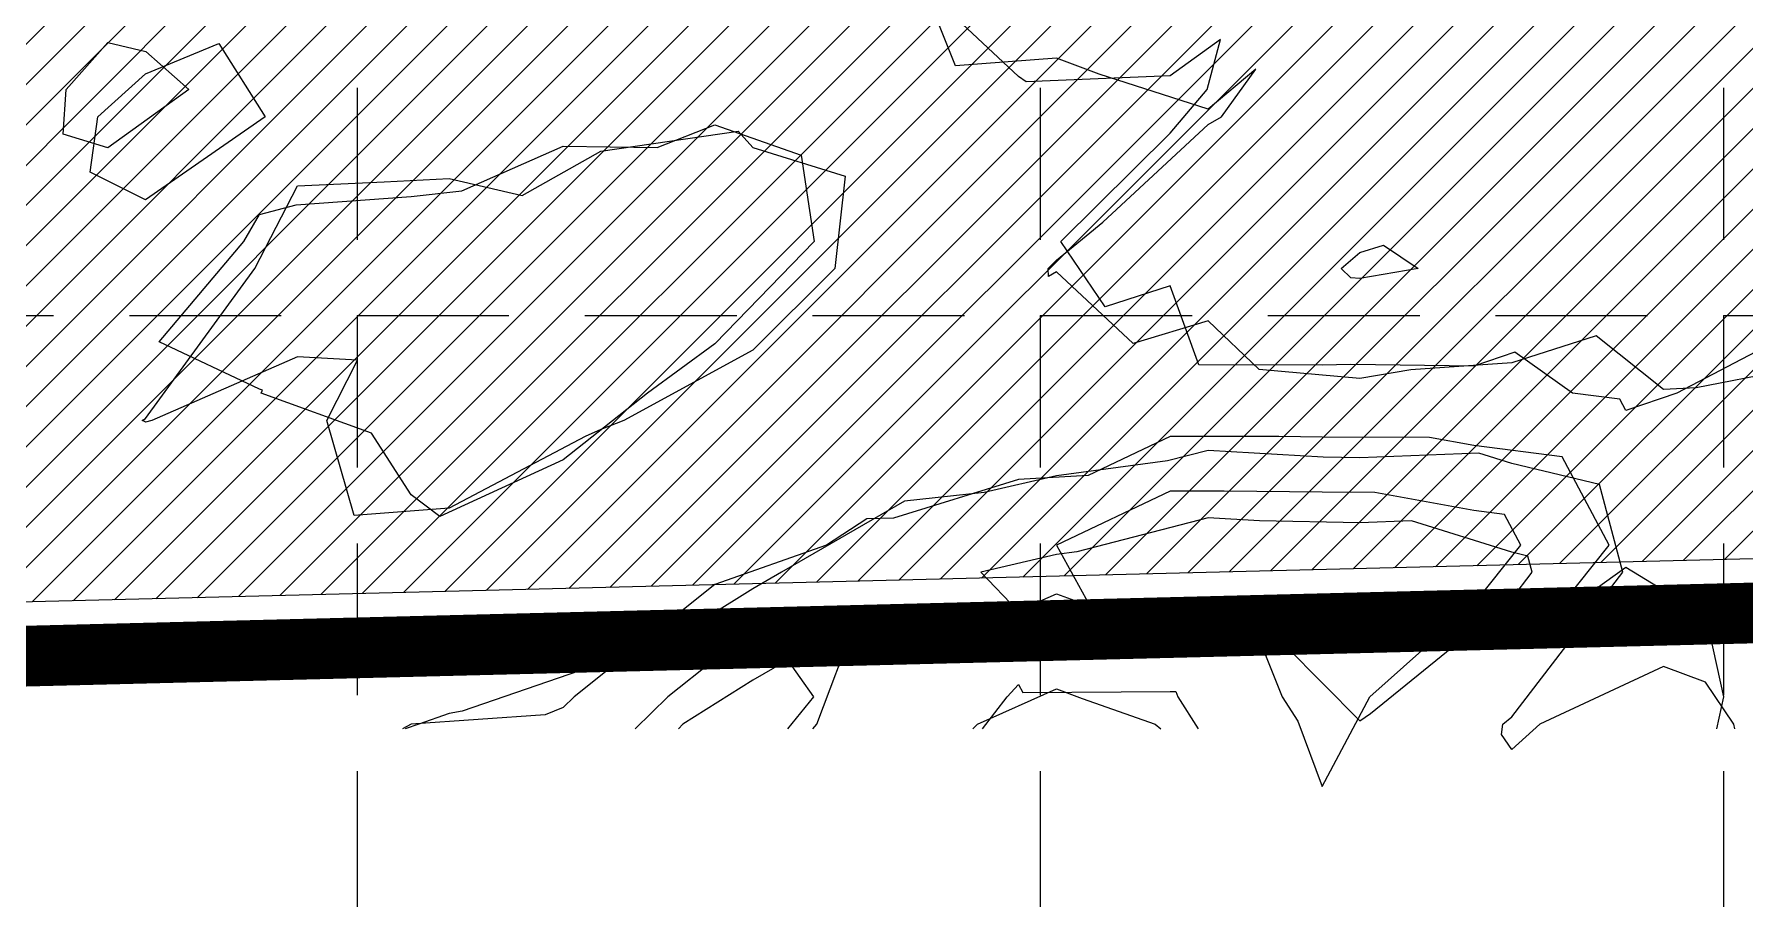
# Model space of a CAD drawing. Header units: inches. Extents: x 2468858 to 2474627, y 7110391 to 7114000.
# Drawn here: x 2470620.3 to 2470845.7, y 7111218.4 to 7111332.3 of the extents above; entities that cross this region are included whole.
import ezdxf

# ---------------------------------------------------------------- set-up
doc = ezdxf.new("R2010")
doc.units = ezdxf.units.IN
doc.header["$MEASUREMENT"] = 0
doc.linetypes.add('HIDDEN', pattern=[0.375, 0.25, -0.125])
for name, color, linetype in [('contours', 35, 'Continuous'), ('GRID', 254, 'HIDDEN'), ('LIMITS OF DISTUBANCE', 1, 'HIDDEN'), ('SODDED LOT', 2, 'Continuous')]:
    doc.layers.add(name, color=color, linetype=linetype)

msp = doc.modelspace()

# ---------------------------------------------------------------- hatches: boundary and pattern name
at = {"layer": 'SODDED LOT'}
h = msp.add_hatch(dxfattribs=at)
h.set_pattern_fill('ANSI31', color=256, scale=30, style=0)
h.set_pattern_definition([(45, (0, 0), (-2.6516504294, 2.6516504294), [])])
h.paths.add_polyline_path([(2473645.39, 7113690.66), (2473644.98, 7113704.58), (2473380.05, 7113706.22), (2473375.55, 7113692.3), (2473381.69, 7113694.76), (2473634.33, 7113693.94)])
h.paths.add_polyline_path([(2473661.81, 7113026.94), (2473687.47, 7113025.61), (2473728.46, 7113019.28), (2473771.12, 7113012.61), (2473800.78, 7113000.62), (2473816.11, 7112991.96), (2473817.62, 7112992.3), (2473826.58, 7112958.99), (2473778.33, 7112869.43), (2473754.23, 7112818.27), (2473704.86, 7112707.31), (2473675.95, 7112628.52), (2473649.37, 7112551.6), (2473609.35, 7112401.13), (2473621.99, 7112397.24), (2473660.24, 7112541.42), (2473686.99, 7112623.57), (2473721.05, 7112713.98), (2473756.54, 7112795.8), (2473776.21, 7112842.14), (2473803.69, 7112892.8), (2473821.26, 7112931.75), (2473838.19, 7112953.92), (2473843.82, 7112970.36), (2473841.57, 7112984.99), (2473834.36, 7112995.8), (2473821.75, 7113003.46), (2473803.51, 7113011.56), (2473780.76, 7113020.12), (2473754.18, 7113027.78), (2473717.91, 7113032.73), (2473683.75, 7113037.76), (2473675.22, 7113037.54), (2473668.46, 7113034.66), (2473663.02, 7113029.01)])
h.paths.add_polyline_path([(2473971.46, 7113199.84), (2473953.3, 7113211.94), (2473941.19, 7113192.09), (2473861.1, 7113065.57), (2473810.53, 7113087.5), (2473761.17, 7113101.51), (2473720.96, 7113106.99), (2473697.2, 7113110.44), (2473674.12, 7113113.74), (2473679.51, 7113105.34), (2473686.71, 7113099.95), (2473703.5, 7113097.55), (2473742.47, 7113092.16), (2473787.44, 7113083.17), (2473826.42, 7113069.98), (2473851, 7113058.59), (2473862.39, 7113053.19), (2473874.39, 7113053.49), (2473885.78, 7113058.29), (2473895.97, 7113069.68), (2473937.95, 7113137.71), (2473969.87, 7113198.61)])
h.paths.add_polyline_path([(2474189.42, 7113705.55), (2474212.71, 7113695.29), (2474173.05, 7113585.51), (2474125.46, 7113471.59), (2474078.44, 7113374.03), (2473995.24, 7113231.38), (2473980.72, 7113211.84), (2473961.73, 7113224.12), (2474019.25, 7113316.23), (2474060.01, 7113393.26), (2474123.11, 7113525), (2474155.5, 7113608.17)])
h.paths.add_polyline_path([(2472149.87, 7113580.61), (2472139.15, 7113587.25), (2472148.34, 7113599.5), (2472129.96, 7113617.37), (2472301.04, 7113620.95), (2472421.05, 7113670.47), (2472435.86, 7113657.7), (2472418.5, 7113656.68), (2472386.32, 7113644.43), (2472349.55, 7113630.65), (2472301.04, 7113613.8), (2472253.54, 7113608.18), (2472206.05, 7113607.67), (2472182.05, 7113606.65), (2472168.77, 7113602.57), (2472156, 7113590.31)])
h.paths.add_polyline_path([(2472770.94, 7113693.31), (2472783.83, 7113696.4), (2473029.19, 7113695.37), (2473046.2, 7113689.7), (2473045.68, 7113705.68), (2472771.46, 7113707.22)])
h.paths.add_polyline_path([(2472613.26, 7113048.11), (2472742.65, 7113047.89), (2472742.87, 7112984.1), (2472740.21, 7112975.02), (2472732.24, 7112966.82), (2472722.71, 7112964.61), (2472628.32, 7112964.83), (2472620.35, 7112967.71), (2472615.69, 7112974.13), (2472614.14, 7112982.33), (2472613.26, 7112995.17)])
h.paths.add_polyline_path([(2471336.5, 7111475.41), (2471335.53, 7111275.42), (2470491.66, 7111254.32), (2470479.59, 7111328.94), (2470466.02, 7111461.6), (2470553.43, 7111470.9), (2470638.4, 7111473.12)])
h.paths.add_polyline_path([(2473446.67, 7112356.48), (2473471.9, 7112308.47), (2473532.94, 7112257.21), (2473501.2, 7112186.43), (2473329.47, 7112103.43), (2473116.22, 7112035.9), (2473103.2, 7112106.69), (2473072.63, 7112126.65), (2472815.11, 7111934.94), (2472802.33, 7111780.66), (2472622.31, 7111675.22), (2472617.64, 7111803.67), (2472501.02, 7111721.1), (2472320.82, 7111594.38), (2472182.92, 7111519.02), (2472068.92, 7111484.1), (2471932.85, 7111463.88), (2471923.66, 7111337.05), (2471693.82, 7111327.86), (2471696.08, 7111477.57), (2471836.92, 7111477.57), (2471858.78, 7111468.52), (2471876.58, 7111467.89), (2471898.13, 7111477.88), (2471906.24, 7111490.37), (2471909.37, 7111504.1), (2471908.12, 7111517.84), (2471903.75, 7111528.77), (2471899.69, 7111538.75), (2471899.78, 7111997.71), (2471902.82, 7112006.8), (2471908.61, 7112013.14), (2471915.23, 7112016.45), (2471926.26, 7112016.45), (2472502.65, 7112016.18), (2472510.04, 7112014.97), (2472516.23, 7112010.27), (2472519.86, 7112006.24), (2472597.23, 7111900.26), (2472601.63, 7111894), (2472601.97, 7111890.79), (2472601.97, 7111885.88), (2472602.14, 7111880.64), (2472603.49, 7111873.53), (2472605.53, 7111864.06), (2472610.94, 7111855.26), (2472618.72, 7111847.65), (2472625.66, 7111842.74), (2472634.12, 7111839.53), (2472648.17, 7111837.16), (2472661.03, 7111839.36), (2472670.85, 7111843.93), (2472681.25, 7111852.18), (2472689.32, 7111863.68), (2472693.24, 7111876.13), (2472698.54, 7111882.82), (2472979.47, 7112088.66), (2473047.7, 7112135.28), (2473102.11, 7112161.18), (2473168.62, 7112185.36), (2473235.48, 7112199.35), (2473286.97, 7112219.37), (2473338.95, 7112250.36), (2473378.05, 7112286.58), (2473406.65, 7112322.33), (2473434.97, 7112369.64)])
h.paths.add_polyline_path([(2469394.72, 7112321.68), (2469408.62, 7112317.35), (2469404.61, 7112306.55), (2469398.28, 7112300.53), (2469390.56, 7112297.13), (2469383.91, 7112297.75), (2469371.4, 7112301.14), (2469261.63, 7112337.75), (2469252.63, 7112344.02), (2469246.91, 7112352.88), (2469243.9, 7112361.06), (2469244.31, 7112369.38), (2469247.04, 7112379.88), (2469254.13, 7112392.28), (2469258.63, 7112404.82), (2469259.86, 7112413.96), (2469268.32, 7112441.06), (2469285.1, 7112497.6), (2469297.51, 7112549.94), (2469306.04, 7112604.22), (2469344.05, 7112603.83), (2469331.64, 7112539.47), (2469306.04, 7112437.89), (2469285.48, 7112378.57), (2469297.12, 7112353.37)])
h.paths.add_polyline_path([(2469215.25, 7111699.11), (2469133.16, 7111698.8), (2469133.12, 7111837.42), (2469136.78, 7111854.07), (2469131.5, 7111869.1), (2469132.54, 7111935.15), (2469148.79, 7112051.43), (2469175.43, 7112146.92), (2469214.08, 7112259.79), (2469218.22, 7112266.73), (2469223.73, 7112271.92), (2469228.76, 7112275.22), (2469234.9, 7112277.11), (2469242.61, 7112277.42), (2469249.21, 7112276.01), (2469256.45, 7112274.12), (2469362.5, 7112239.2), (2469368.95, 7112235.11), (2469372.09, 7112231.49), (2469374.61, 7112225.05), (2469375.55, 7112217.02), (2469372.57, 7112206.8), (2469260.7, 7112244.71), (2469237.57, 7112231.81), (2469223.88, 7112159.46), (2469213.8, 7112077.45), (2469211.79, 7111997.38), (2469212.59, 7111919.31)])
edge = h.paths.add_edge_path()
edge.add_line((2469946.69, 7111538.54), (2469944.94, 7111523.5))
edge.add_line((2469944.94, 7111523.5), (2469929.5, 7111368.54))
edge.add_line((2469929.5, 7111368.54), (2469627.82, 7111363.41))
edge.add_line((2469627.82, 7111363.41), (2469640.14, 7111528.56))
edge.add_line((2469640.14, 7111528.56), (2469611.1, 7111528.96))
edge.add_line((2469611.1, 7111528.96), (2469563.64, 7111542.06))
edge.add_line((2469563.64, 7111542.06), (2469395.72, 7111608.85))
edge.add_line((2469395.72, 7111608.85), (2469312.31, 7111524.84))
edge.add_line((2469312.31, 7111524.84), (2469259.94, 7111580.22))
edge.add_line((2469259.94, 7111580.22), (2469329.02, 7111646.45))
edge.add_line((2469329.02, 7111646.45), (2469327.64, 7111656.69))
edge.add_line((2469327.64, 7111656.69), (2469327.34, 7111668.01))
edge.add_line((2469327.34, 7111668.01), (2469328.7, 7111676.32))
edge.add_line((2469328.7, 7111676.32), (2469331.57, 7111684.93))
edge.add_line((2469331.57, 7111684.93), (2469335.65, 7111692.02))
edge.add_line((2469335.65, 7111692.02), (2469336.86, 7111699.72))
edge.add_line((2469336.86, 7111699.72), (2469350.6, 7111699.88))
edge.add_line((2469350.6, 7111699.88), (2469349.09, 7111695.19))
edge.add_line((2469349.09, 7111695.19), (2469344.26, 7111688.25))
edge.add_line((2469344.26, 7111688.25), (2469339.88, 7111679.79))
edge.add_arc((2469382.62, 7111662.98), 45.93, 158.5343, 290.6104)
edge.add_arc((2469402.89, 7111601.9), 18.55, 61.3608, 102.7575, ccw=False)
edge.add_line((2469411.78, 7111618.18), (2469554, 7111560.87))
edge.add_line((2469554, 7111560.87), (2469580.43, 7111552.5))
edge.add_line((2469580.43, 7111552.5), (2469597.93, 7111547.75))
edge.add_line((2469597.93, 7111547.75), (2469618.84, 7111543.76))
edge.add_line((2469618.84, 7111543.76), (2469652.78, 7111539.88))
edge.add_line((2469652.78, 7111539.88), (2469703, 7111539.88))
edge.add_line((2469703, 7111539.88), (2469903.74, 7111540.59))
edge.add_line((2469903.74, 7111540.59), (2469929.65, 7111539.77))
edge.add_line((2469929.65, 7111539.77), (2469946.69, 7111538.54))

# ---------------------------------------------------------------- linework, layer by layer
at = {"layer": 'contours', "color": 35}
for p, q in [((2470741.69, 7111328.13, 578), (2470736.41, 7111341.42, 578)), ((2470750, 7111326.71, 578), (2470740.57, 7111335.57, 578)), ((2470750, 7111326.71, 578), (2470740.57, 7111335.57, 578)), ((2470624.54, 7111325, 578), (2470630, 7111331.19, 578)), ((2470624.54, 7111325, 578), (2470630, 7111331.19, 578)), ((2470630, 7111331.19, 578), (2470635.04, 7111330.04, 578)), ((2470630, 7111331.19, 578), (2470635.04, 7111330.04, 578)), ((2470634.99, 7111327.07, 578), (2470644.64, 7111331.07, 578)), ((2470635.04, 7111330.04, 578), (2470640.69, 7111325, 578)), ((2470635.04, 7111330.04, 578), (2470640.69, 7111325, 578)), ((2470644.64, 7111331.07, 578), (2470650.75, 7111321.42, 578)), ((2470776.6, 7111331.6, 578), (2470770, 7111326.81, 578)), ((2470776.6, 7111331.6, 578), (2470770, 7111326.81, 578)), ((2470774.87, 7111325, 578), (2470776.6, 7111331.6, 578)), ((2470774.87, 7111325, 578), (2470776.6, 7111331.6, 578)), ((2470754.99, 7111329.14, 578), (2470741.69, 7111328.13, 578)), ((2470760.61, 7111327.05, 578), (2470754.99, 7111329.14, 578)), ((2470781.25, 7111327.68, 578), (2470774.99, 7111322.42, 578)), ((2470776.75, 7111321.42, 578), (2470781.25, 7111327.68, 578)), ((2470624.13, 7111319.13, 578), (2470624.54, 7111325, 578)), ((2470624.13, 7111319.13, 578), (2470624.54, 7111325, 578)), ((2470628.68, 7111321.42, 578), (2470634.99, 7111327.07, 578)), ((2470640.69, 7111325, 578), (2470630, 7111317.35, 578)), ((2470640.69, 7111325, 578), (2470630, 7111317.35, 578)), ((2470751.03, 7111326.03, 578), (2470750, 7111326.71, 578)), ((2470751.03, 7111326.03, 578), (2470750, 7111326.71, 578)), ((2470770, 7111326.81, 578), (2470751.03, 7111326.03, 578)), ((2470770, 7111326.81, 578), (2470751.03, 7111326.03, 578)), ((2470774.99, 7111322.42, 578), (2470760.61, 7111327.05, 578)), ((2470770, 7111319.26, 578), (2470774.87, 7111325, 578)), ((2470770, 7111319.26, 578), (2470774.87, 7111325, 578)), ((2470627.68, 7111314.12, 578), (2470628.68, 7111321.42, 578)), ((2470650.75, 7111321.42, 578), (2470634.99, 7111310.47, 578)), ((2470761.13, 7111307.56, 578), (2470774.99, 7111320.43, 578)), ((2470774.99, 7111320.43, 578), (2470776.75, 7111321.42, 578)), ((2470630, 7111317.35, 578), (2470624.13, 7111319.13, 578)), ((2470630, 7111317.35, 578), (2470624.13, 7111319.13, 578)), ((2470694.99, 7111316.88, 578), (2470713.07, 7111319.51, 578)), ((2470702.39, 7111317.39, 578), (2470710, 7111320.36, 578)), ((2470702.39, 7111317.39, 578), (2470710, 7111320.36, 578)), ((2470710, 7111320.36, 578), (2470721.35, 7111316.35, 578)), ((2470710, 7111320.36, 578), (2470721.35, 7111316.35, 578)), ((2470713.07, 7111319.51, 578), (2470714.99, 7111317.4, 578)), ((2470755.58, 7111305, 578), (2470770, 7111319.26, 578)), ((2470755.58, 7111305, 578), (2470770, 7111319.26, 578)), ((2470676.67, 7111311.67, 578), (2470690, 7111317.54, 578)), ((2470676.67, 7111311.67, 578), (2470690, 7111317.54, 578)), ((2470684.62, 7111311.05, 578), (2470694.99, 7111316.88, 578)), ((2470690, 7111317.54, 578), (2470702.39, 7111317.39, 578)), ((2470690, 7111317.54, 578), (2470702.39, 7111317.39, 578)), ((2470714.99, 7111317.4, 578), (2470727.16, 7111313.59, 578)), ((2470721.35, 7111316.35, 578), (2470723.07, 7111305, 578)), ((2470721.35, 7111316.35, 578), (2470723.07, 7111305, 578)), ((2470634.99, 7111310.47, 578), (2470627.68, 7111314.12, 578)), ((2470649.39, 7111301.42, 578), (2470654.99, 7111312.31, 578)), ((2470654.99, 7111312.31, 578), (2470666.41, 7111312.85, 578)), ((2470666.41, 7111312.85, 578), (2470674.99, 7111313.29, 578)), ((2470670, 7111310.92, 578), (2470676.67, 7111311.67, 578)), ((2470670, 7111310.92, 578), (2470676.67, 7111311.67, 578)), ((2470674.99, 7111313.29, 578), (2470684.62, 7111311.05, 578)), ((2470727.16, 7111313.59, 578), (2470725.79, 7111301.42, 578)), ((2470650, 7111308.54, 578), (2470654.81, 7111309.81, 578)), ((2470650, 7111308.54, 578), (2470654.81, 7111309.81, 578)), ((2470654.81, 7111309.81, 578), (2470670, 7111310.92, 578)), ((2470654.81, 7111309.81, 578), (2470670, 7111310.92, 578)), ((2470647.92, 7111305, 578), (2470650, 7111308.54, 578)), ((2470647.92, 7111305, 578), (2470650, 7111308.54, 578)), ((2470754.99, 7111302.55, 578), (2470761.13, 7111307.56, 578)), ((2470636.76, 7111291.76, 578), (2470647.92, 7111305, 578)), ((2470636.76, 7111291.76, 578), (2470647.92, 7111305, 578)), ((2470723.07, 7111305, 578), (2470710, 7111291.52, 578)), ((2470723.07, 7111305, 578), (2470710, 7111291.52, 578)), ((2470761.4, 7111296.4, 578), (2470755.58, 7111305, 578)), ((2470761.4, 7111296.4, 578), (2470755.58, 7111305, 578)), ((2470753.93, 7111301.42, 578), (2470754.99, 7111302.55, 578)), ((2470792.51, 7111301.42, 579), (2470794.99, 7111303.55, 579)), ((2470794.99, 7111303.55, 579), (2470798.1, 7111304.53, 579)), ((2470798.1, 7111304.53, 579), (2470802.64, 7111301.42, 579)), ((2470634.99, 7111281.66, 578), (2470649.39, 7111301.42, 578)), ((2470725.79, 7111301.42, 578), (2470714.99, 7111290.66, 578)), ((2470753.94, 7111300.37, 578), (2470753.93, 7111301.42, 578)), ((2470754.99, 7111300.98, 578), (2470753.94, 7111300.37, 578)), ((2470765.13, 7111291.56, 578), (2470754.99, 7111300.98, 578)), ((2470793.78, 7111300.21, 579), (2470792.51, 7111301.42, 579)), ((2470794.99, 7111300.1, 579), (2470793.78, 7111300.21, 579)), ((2470802.64, 7111301.42, 579), (2470794.99, 7111300.1, 579)), ((2470770, 7111299.16, 578), (2470761.4, 7111296.4, 578)), ((2470770, 7111299.16, 578), (2470761.4, 7111296.4, 578)), ((2470773.74, 7111288.74, 578), (2470770, 7111299.16, 578)), ((2470773.74, 7111288.74, 578), (2470770, 7111299.16, 578)), ((2470774.99, 7111294.55, 578), (2470765.13, 7111291.56, 578)), ((2470781.69, 7111288.12, 578), (2470774.99, 7111294.55, 578)), ((2470650, 7111285.54, 578), (2470636.76, 7111291.76, 578)), ((2470650, 7111285.54, 578), (2470636.76, 7111291.76, 578)), ((2470710, 7111291.52, 578), (2470701.12, 7111285, 578)), ((2470710, 7111291.52, 578), (2470701.12, 7111285, 578)), ((2470826.12, 7111292.56, 578), (2470814.99, 7111289.01, 578)), ((2470834.99, 7111285.52, 578), (2470826.12, 7111292.56, 578)), ((2470850, 7111291.97, 578), (2470836.73, 7111285, 578)), ((2470850, 7111291.97, 578), (2470836.73, 7111285, 578)), ((2470654.99, 7111289.8, 578), (2470635.8, 7111281.42, 578)), ((2470662.92, 7111289.35, 578), (2470654.99, 7111289.8, 578)), ((2470658.86, 7111281.42, 578), (2470662.92, 7111289.35, 578)), ((2470714.99, 7111290.66, 578), (2470698, 7111281.42, 578)), ((2470814.99, 7111289.01, 578), (2470801.68, 7111288.11, 578)), ((2470815.4, 7111290.4, 578), (2470810, 7111288.58, 578)), ((2470815.4, 7111290.4, 578), (2470810, 7111288.58, 578)), ((2470823, 7111285, 578), (2470815.4, 7111290.4, 578)), ((2470823, 7111285, 578), (2470815.4, 7111290.4, 578)), ((2470790, 7111288.7, 578), (2470773.74, 7111288.74, 578)), ((2470790, 7111288.7, 578), (2470773.74, 7111288.74, 578)), ((2470794.99, 7111286.96, 578), (2470781.69, 7111288.12, 578)), ((2470793.78, 7111288.78, 578), (2470790, 7111288.7, 578)), ((2470793.78, 7111288.78, 578), (2470790, 7111288.7, 578)), ((2470810, 7111288.58, 578), (2470793.78, 7111288.78, 578)), ((2470810, 7111288.58, 578), (2470793.78, 7111288.78, 578)), ((2470801.68, 7111288.11, 578), (2470794.99, 7111286.96, 578)), ((2470854.99, 7111288.8, 578), (2470839.29, 7111285.72, 578)), ((2470650.41, 7111285.41, 578), (2470650, 7111285.54, 578)), ((2470650.41, 7111285.41, 578), (2470650, 7111285.54, 578)), ((2470650.21, 7111285, 578), (2470650.41, 7111285.41, 578)), ((2470650.21, 7111285, 578), (2470650.41, 7111285.41, 578)), ((2470664.75, 7111279.75, 578), (2470650.21, 7111285, 578)), ((2470664.75, 7111279.75, 578), (2470650.21, 7111285, 578)), ((2470701.12, 7111285, 578), (2470690, 7111276.22, 578)), ((2470701.12, 7111285, 578), (2470690, 7111276.22, 578)), ((2470829.22, 7111284.22, 578), (2470823, 7111285, 578)), ((2470829.22, 7111284.22, 578), (2470823, 7111285, 578)), ((2470836.73, 7111285, 578), (2470830, 7111282.75, 578)), ((2470836.73, 7111285, 578), (2470830, 7111282.75, 578)), ((2470839.29, 7111285.72, 578), (2470834.99, 7111285.52, 578)), ((2470830, 7111282.75, 578), (2470829.22, 7111284.22, 578)), ((2470830, 7111282.75, 578), (2470829.22, 7111284.22, 578)), ((2470634.53, 7111281.42, 578), (2470634.99, 7111281.66, 578)), ((2470634.86, 7111281.29, 578), (2470634.53, 7111281.42, 578)), ((2470634.99, 7111281.2, 578), (2470634.86, 7111281.29, 578)), ((2470635.8, 7111281.42, 578), (2470634.99, 7111281.2, 578)), ((2470662.47, 7111268.9, 578), (2470658.86, 7111281.42, 578)), ((2470694.99, 7111280.23, 578), (2470692.89, 7111279.32, 578)), ((2470698, 7111281.42, 578), (2470694.99, 7111280.23, 578)), ((2470670, 7111271.6, 578), (2470664.75, 7111279.75, 578)), ((2470670, 7111271.6, 578), (2470664.75, 7111279.75, 578)), ((2470692.89, 7111279.32, 578), (2470674.99, 7111269.85, 578)), ((2470770, 7111279.31, 577), (2470759.17, 7111274.17, 577)), ((2470770, 7111279.31, 577), (2470759.17, 7111274.17, 577)), ((2470784.29, 7111279.29, 577), (2470770, 7111279.31, 577)), ((2470784.29, 7111279.29, 577), (2470770, 7111279.31, 577)), ((2470790, 7111279.24, 577), (2470784.29, 7111279.29, 577)), ((2470790, 7111279.24, 577), (2470784.29, 7111279.29, 577)), ((2470804.17, 7111279.17, 577), (2470790, 7111279.24, 577)), ((2470804.17, 7111279.17, 577), (2470790, 7111279.24, 577)), ((2470810, 7111278.1, 577), (2470804.17, 7111279.17, 577)), ((2470810, 7111278.1, 577), (2470804.17, 7111279.17, 577)), ((2470821.63, 7111276.63, 577), (2470810, 7111278.1, 577)), ((2470821.63, 7111276.63, 577), (2470810, 7111278.1, 577)), ((2470690, 7111276.22, 578), (2470673.75, 7111268.75, 578)), ((2470690, 7111276.22, 578), (2470673.75, 7111268.75, 578)), ((2470769.65, 7111276.09, 577), (2470754.99, 7111274.14, 577)), ((2470774.99, 7111277.46, 577), (2470769.65, 7111276.09, 577)), ((2470790.13, 7111276.57, 577), (2470774.99, 7111277.46, 577)), ((2470794.99, 7111276.48, 577), (2470790.13, 7111276.57, 577)), ((2470810.65, 7111277.09, 577), (2470794.99, 7111276.48, 577)), ((2470814.99, 7111275.73, 577), (2470810.65, 7111277.09, 577)), ((2470826.55, 7111272.98, 577), (2470814.99, 7111275.73, 577)), ((2470827.83, 7111265, 577), (2470821.63, 7111276.63, 577)), ((2470827.83, 7111265, 577), (2470821.63, 7111276.63, 577)), ((2470750, 7111273.62, 577), (2470733.53, 7111268.53, 577)), ((2470750, 7111273.62, 577), (2470733.53, 7111268.53, 577)), ((2470754.99, 7111274.14, 577), (2470745.48, 7111271.91, 577)), ((2470759.17, 7111274.17, 577), (2470750, 7111273.62, 577)), ((2470759.17, 7111274.17, 577), (2470750, 7111273.62, 577)), ((2470673.75, 7111268.75, 578), (2470670, 7111271.6, 578)), ((2470673.75, 7111268.75, 578), (2470670, 7111271.6, 578)), ((2470734.99, 7111270.78, 577), (2470718.78, 7111261.42, 577)), ((2470745.48, 7111271.91, 577), (2470734.99, 7111270.78, 577)), ((2470770, 7111272.12, 576), (2470754.99, 7111265, 576)), ((2470770, 7111272.12, 576), (2470754.99, 7111265, 576)), ((2470777.11, 7111272.11, 576), (2470770, 7111272.12, 576)), ((2470777.11, 7111272.11, 576), (2470770, 7111272.12, 576)), ((2470790, 7111271.99, 576), (2470777.11, 7111272.11, 576)), ((2470790, 7111271.99, 576), (2470777.11, 7111272.11, 576)), ((2470796.95, 7111271.95, 576), (2470790, 7111271.99, 576)), ((2470796.95, 7111271.95, 576), (2470790, 7111271.99, 576)), ((2470810, 7111269.55, 576), (2470796.95, 7111271.95, 576)), ((2470810, 7111269.55, 576), (2470796.95, 7111271.95, 576)), ((2470829.64, 7111261.42, 577), (2470826.55, 7111272.98, 577)), ((2470674.99, 7111269.85, 578), (2470662.47, 7111268.9, 578)), ((2470733.53, 7111268.53, 577), (2470730, 7111268.48, 577)), ((2470733.53, 7111268.53, 577), (2470730, 7111268.48, 577)), ((2470774.99, 7111268.58, 576), (2470757.68, 7111264.12, 576)), ((2470781.75, 7111268.18, 576), (2470774.99, 7111268.58, 576)), ((2470814.04, 7111269.04, 576), (2470810, 7111269.55, 576)), ((2470814.04, 7111269.04, 576), (2470810, 7111269.55, 576)), ((2470816.2, 7111265, 576), (2470814.04, 7111269.04, 576)), ((2470816.2, 7111265, 576), (2470814.04, 7111269.04, 576)), ((2470730, 7111268.48, 577), (2470724.71, 7111265, 577)), ((2470730, 7111268.48, 577), (2470724.71, 7111265, 577)), ((2470794.99, 7111267.93, 576), (2470781.75, 7111268.18, 576)), ((2470801.77, 7111268.2, 576), (2470794.99, 7111267.93, 576)), ((2470814.99, 7111264.06, 576), (2470801.77, 7111268.2, 576)), ((2470724.71, 7111265, 577), (2470710, 7111259.79, 577)), ((2470724.71, 7111265, 577), (2470710, 7111259.79, 577)), ((2470754.99, 7111265, 576), (2470760.33, 7111255.33, 576)), ((2470754.99, 7111265, 576), (2470760.33, 7111255.33, 576)), ((2470757.68, 7111264.12, 576), (2470754.99, 7111263.76, 576)), ((2470810, 7111257.2, 576), (2470816.2, 7111265, 576)), ((2470810, 7111257.2, 576), (2470816.2, 7111265, 576)), ((2470817.12, 7111263.55, 576), (2470814.99, 7111264.06, 576)), ((2470819.4, 7111254.4, 577), (2470827.83, 7111265, 577)), ((2470819.4, 7111254.4, 577), (2470827.83, 7111265, 577)), ((2470754.99, 7111263.76, 576), (2470745.04, 7111261.42, 576)), ((2470817.68, 7111261.42, 576), (2470817.12, 7111263.55, 576)), ((2470830, 7111262.06, 577), (2470819.4, 7111254.4, 577)), ((2470830, 7111262.06, 577), (2470819.4, 7111254.4, 577)), ((2470840.59, 7111255.59, 577), (2470830, 7111262.06, 577)), ((2470840.59, 7111255.59, 577), (2470830, 7111262.06, 577)), ((2470710, 7111259.79, 577), (2470691.45, 7111245, 577)), ((2470710, 7111259.79, 577), (2470691.45, 7111245, 577)), ((2470718.78, 7111261.42, 577), (2470714.99, 7111259.25, 577)), ((2470745.04, 7111261.42, 576), (2470749.91, 7111256.34, 576)), ((2470814.99, 7111257.92, 576), (2470817.68, 7111261.42, 576)), ((2470814.99, 7111242.38, 577), (2470829.64, 7111261.42, 577)), ((2470714.99, 7111259.25, 577), (2470709.14, 7111255.58, 577)), ((2470749.91, 7111256.34, 576), (2470754.99, 7111258.6, 576)), ((2470754.99, 7111258.6, 576), (2470767.58, 7111254.01, 576)), ((2470796.37, 7111242.81, 576), (2470814.99, 7111257.92, 576)), ((2470709.14, 7111255.58, 577), (2470694.99, 7111249.4, 577)), ((2470728.58, 7111255.01, 576), (2470714.99, 7111247.22, 576)), ((2470723.43, 7111241.42, 576), (2470728.58, 7111255.01, 576)), ((2470760.33, 7111255.33, 576), (2470770, 7111255.4, 576)), ((2470760.33, 7111255.33, 576), (2470770, 7111255.4, 576)), ((2470770, 7111255.4, 576), (2470780.54, 7111255.54, 576)), ((2470770, 7111255.4, 576), (2470780.54, 7111255.54, 576)), ((2470780.54, 7111255.54, 576), (2470784.75, 7111245, 576)), ((2470780.54, 7111255.54, 576), (2470784.75, 7111245, 576)), ((2470796.29, 7111245, 576), (2470810, 7111257.2, 576)), ((2470796.29, 7111245, 576), (2470810, 7111257.2, 576)), ((2470842.95, 7111245, 577), (2470840.59, 7111255.59, 577)), ((2470842.95, 7111245, 577), (2470840.59, 7111255.59, 577)), ((2470767.58, 7111254.01, 576), (2470774.99, 7111251.4, 576)), ((2470717.65, 7111252.65, 576), (2470710, 7111249.94, 576)), ((2470717.65, 7111252.65, 576), (2470710, 7111249.94, 576)), ((2470723.05, 7111245, 576), (2470717.65, 7111252.65, 576)), ((2470723.05, 7111245, 576), (2470717.65, 7111252.65, 576)), ((2470774.99, 7111251.4, 576), (2470785.24, 7111251.68, 576)), ((2470785.24, 7111251.68, 576), (2470794.99, 7111241.85, 576)), ((2470694.99, 7111249.4, 577), (2470676.7, 7111243.13, 577)), ((2470710, 7111249.94, 576), (2470703.8, 7111245, 576)), ((2470710, 7111249.94, 576), (2470703.8, 7111245, 576)), ((2470834.99, 7111248.99, 577), (2470818.68, 7111241.42, 577)), ((2470840.5, 7111246.94, 577), (2470834.99, 7111248.99, 577)), ((2470714.99, 7111247.22, 576), (2470705.76, 7111241.42, 576)), ((2470744.58, 7111241.42, 577), (2470754.99, 7111246.05, 577)), ((2470748.51, 7111245, 577), (2470750, 7111246.62, 577)), ((2470748.51, 7111245, 577), (2470750, 7111246.62, 577)), ((2470750, 7111246.62, 577), (2470750.58, 7111245.58, 577)), ((2470750, 7111246.62, 577), (2470750.58, 7111245.58, 577)), ((2470754.99, 7111246.05, 577), (2470758.38, 7111244.81, 577)), ((2470844.24, 7111241.42, 577), (2470840.5, 7111246.94, 577)), ((2470691.45, 7111245, 577), (2470690, 7111243.59, 577)), ((2470691.45, 7111245, 577), (2470690, 7111243.59, 577)), ((2470703.8, 7111245, 576), (2470699.49, 7111240.79, 576)), ((2470703.8, 7111245, 576), (2470699.49, 7111240.79, 576)), ((2470719.59, 7111240.79, 576), (2470723.05, 7111245, 576)), ((2470719.59, 7111240.79, 576), (2470723.05, 7111245, 576)), ((2470745.26, 7111240.79, 577), (2470748.51, 7111245, 577)), ((2470745.26, 7111240.79, 577), (2470748.51, 7111245, 577)), ((2470750.58, 7111245.58, 577), (2470770, 7111245.71, 577)), ((2470750.58, 7111245.58, 577), (2470770, 7111245.71, 577)), ((2470758.38, 7111244.81, 577), (2470768.01, 7111241.42, 577)), ((2470770, 7111245.71, 577), (2470770.72, 7111245.72, 577)), ((2470770, 7111245.71, 577), (2470770.72, 7111245.72, 577)), ((2470770.72, 7111245.72, 577), (2470771.01, 7111245, 577)), ((2470770.72, 7111245.72, 577), (2470771.01, 7111245, 577)), ((2470771.01, 7111245, 577), (2470773.69, 7111240.79, 577)), ((2470771.01, 7111245, 577), (2470773.69, 7111240.79, 577)), ((2470784.75, 7111245, 576), (2470786.79, 7111241.79, 576)), ((2470784.75, 7111245, 576), (2470786.79, 7111241.79, 576)), ((2470790, 7111233.2, 576), (2470796.29, 7111245, 576)), ((2470790, 7111233.2, 576), (2470796.29, 7111245, 576)), ((2470841.99, 7111240.79, 577), (2470842.95, 7111245, 577)), ((2470841.99, 7111240.79, 577), (2470842.95, 7111245, 577)), ((2470687.64, 7111242.64, 577), (2470670, 7111241.4, 577)), ((2470687.64, 7111242.64, 577), (2470670, 7111241.4, 577)), ((2470674.99, 7111242.83, 577), (2470670.99, 7111241.42, 577)), ((2470676.7, 7111243.13, 577), (2470674.99, 7111242.83, 577)), ((2470690, 7111243.59, 577), (2470687.64, 7111242.64, 577)), ((2470690, 7111243.59, 577), (2470687.64, 7111242.64, 577)), ((2470786.79, 7111241.79, 576), (2470790, 7111233.2, 576)), ((2470786.79, 7111241.79, 576), (2470790, 7111233.2, 576)), ((2470794.99, 7111241.85, 576), (2470796.37, 7111242.81, 576)), ((2470813.81, 7111241.42, 577), (2470814.99, 7111242.38, 577)), ((2470670, 7111241.4, 577), (2470668.85, 7111240.79, 577)), ((2470670, 7111241.4, 577), (2470668.85, 7111240.79, 577)), ((2470670.99, 7111241.42, 577), (2470669.2, 7111240.79, 577)), ((2470705.76, 7111241.42, 576), (2470705.21, 7111240.79, 576)), ((2470722.89, 7111240.79, 576), (2470723.43, 7111241.42, 576)), ((2470743.99, 7111240.79, 577), (2470744.58, 7111241.42, 577)), ((2470768.01, 7111241.42, 577), (2470768.77, 7111240.79, 577)), ((2470813.62, 7111240.06, 577), (2470813.81, 7111241.42, 577)), ((2470814.99, 7111238.09, 577), (2470813.62, 7111240.06, 577)), ((2470818.68, 7111241.42, 577), (2470814.99, 7111238.09, 577)), ((2470844.39, 7111240.79, 577), (2470844.24, 7111241.42, 577))]:
    msp.add_line(p, q, dxfattribs=at)
at = {"layer": 'GRID', "color": 252, "linetype": 'HIDDEN', "lineweight": 0, "ltscale": 80}
for p, q in [((2470662.87, 7113905.23), (2470662.87, 7110754.83)), ((2470752.87, 7113905.23), (2470752.87, 7110754.83)), ((2470842.87, 7113905.23), (2470842.87, 7110754.83)), ((2468952.87, 7111295.23), (2474532.87, 7111295.23))]:
    msp.add_line(p, q, dxfattribs=at)
at = {"layer": 'LIMITS OF DISTUBANCE', "ltscale": 300, "const_width": 8}
msp.add_lwpolyline([(2471705.42, 7112622.35), (2469299.78, 7112610.93), (2469280.51, 7112511.92), (2469190.31, 7112212.78), (2469165.72, 7112138.5, 0.093397), (2469125.14, 7111836.24), (2469126.65, 7111691.28), (2469320.36, 7111692.25), (2469319.4, 7111652.36), (2469249.22, 7111583.65), (2469311.22, 7111515.9), (2469399.19, 7111603.35), (2469561.17, 7111536.56), (2469635.52, 7111518.85), (2469622.58, 7111359.81), (2469939.15, 7111366.28), (2469938.07, 7111400.24), (2470156.41, 7111338.31), (2470318.79, 7111316.1), (2470476.04, 7111322.08), (2470480.31, 7111246.9), (2471344.66, 7111268.5)], format="xyb", dxfattribs=at)
at = {"layer": 'SODDED LOT'}
msp.add_lwpolyline([(2471336.5, 7111475.41), (2471335.53, 7111275.42), (2470491.66, 7111254.32), (2470479.59, 7111328.94), (2470466.02, 7111461.6), (2470553.43, 7111470.9), (2470638.4, 7111473.12)], close=True, dxfattribs=at)

doc.saveas('drawing.dxf')
